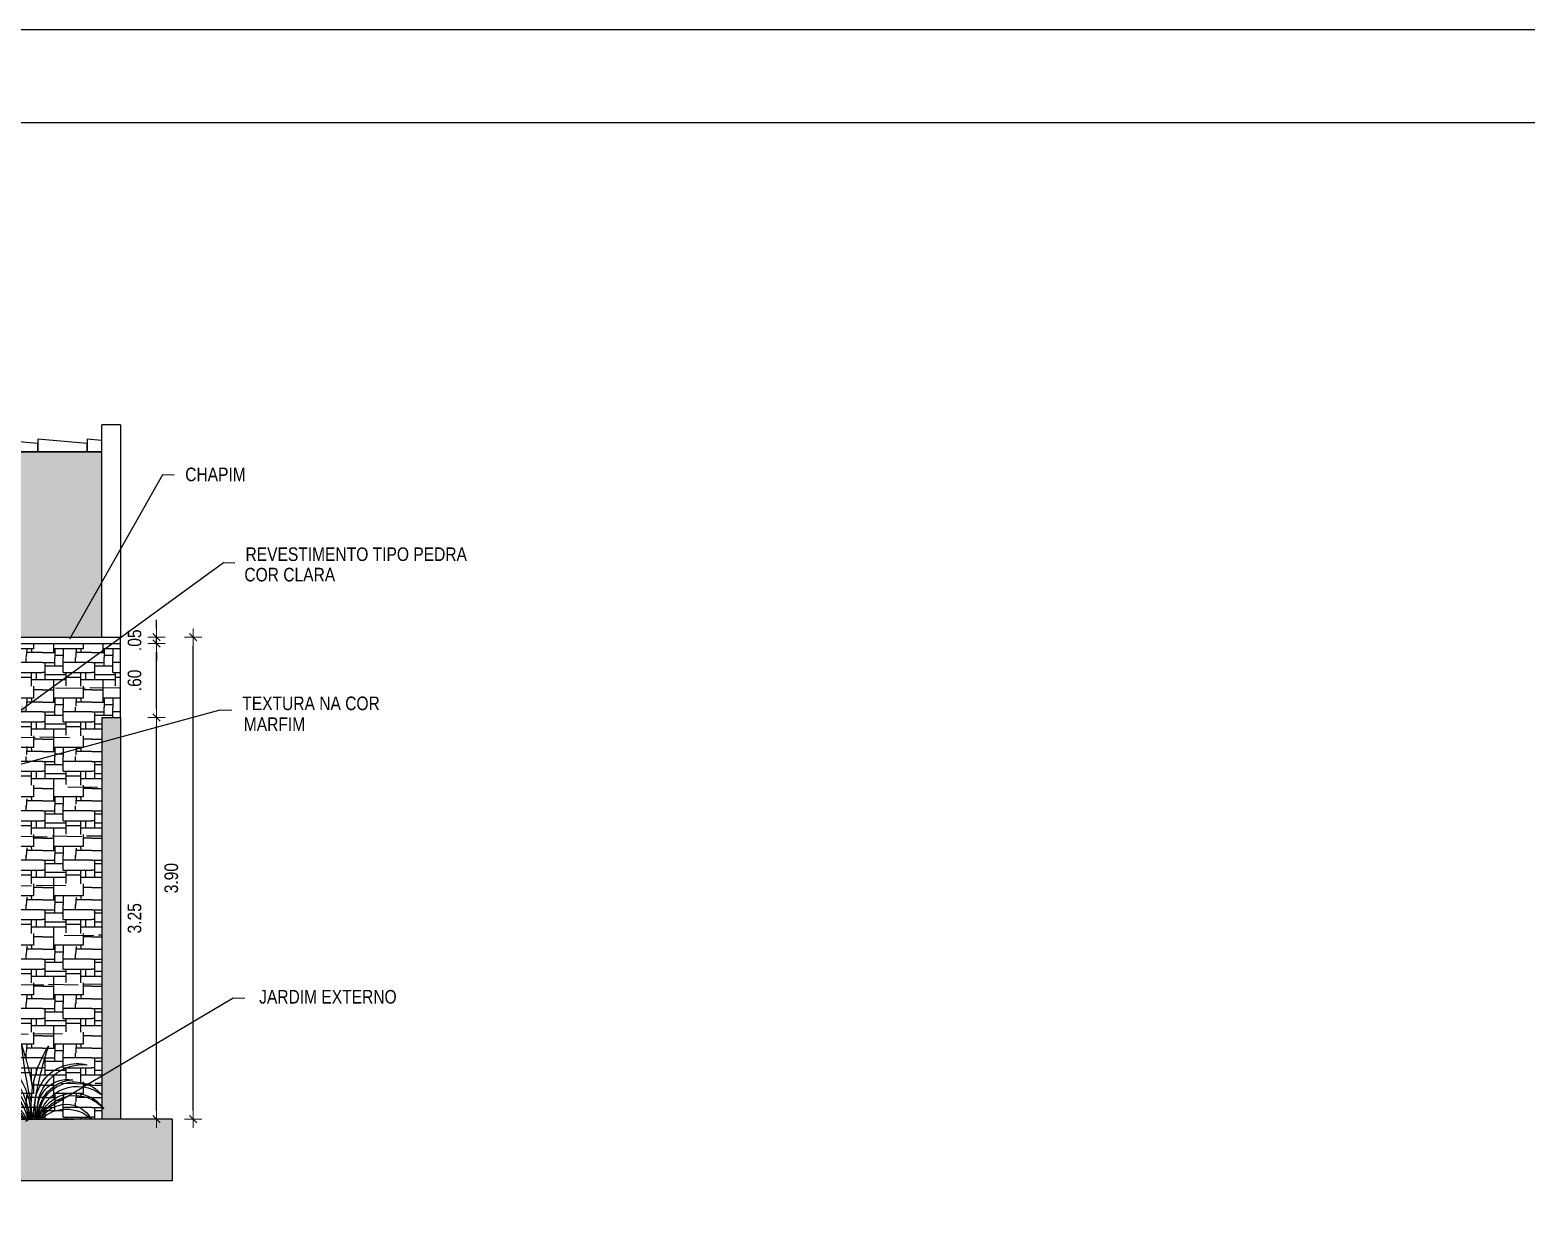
# Model space of a CAD drawing. Extents: x -178 to 151, y -135 to 745.
# Drawn here: x 109.13 to 121.24, y 735.18 to 744.68 of the extents above; entities that cross this region are included whole.
import ezdxf

# ---------------------------------------------------------------- set-up
doc = ezdxf.new("R2010")
doc.units = 0
doc.header["$MEASUREMENT"] = 0
doc.header["$PDSIZE"] = -5
doc.linetypes.add('CONTINU', pattern=[0])
doc.layers.get('0').update_dxf_attribs({"linetype": 'CONTINUOUS'})
doc.layers.get('Defpoints').update_dxf_attribs({"linetype": 'CONTINUOUS'})
for name, color, linetype in [('AR-ALV', 5, 'CONTINUOUS'), ('COTAS', 7, 'CONTINUOUS'), ('E-hatch', 8, 'CONTINUOUS'), ('PLANTAS', 8, 'CONTINUOUS'), ('TEXTO3', 4, 'CONTINUOUS'), ('V2', 11, 'CONTINUOUS')]:
    doc.layers.add(name, color=color, linetype=linetype)
for name, color, linetype, lineweight in [('E-Cta-W', 7, 'CONTINUOUS', 20), ('E-Pen-C', 4, 'CONTINUOUS', 15), ('E-Pen-G', 3, 'CONTINUOUS', 30)]:
    doc.layers.add(name, color=color, linetype=linetype, lineweight=lineweight)
doc.styles.add('F2', font='swissc.ttf')
doc.dimstyles.new('DIMENSION-1', dxfattribs={"dimtxt": 0.11, "dimasz": 0.07, "dimexe": 1, "dimexo": 0, "dimgap": 0.12, "dimtad": 1, "dimzin": 7, "dimdsep": 46, "dimtxsty": 'F2', "dimblk1": 'TRACO', "dimblk2": 'TRACO', "dimsah": 1, "dimcen": 1, "dimse1": 1, "dimse2": 1, "dimclrd": 256, "dimclre": 256, "dimclrt": 6, "dimadec": 0, "dimazin": 0, "dimtfac": 1, "dimtix": 1, "dimtmove": 2, "dimatfit": 3, "dimldrblk": 'TRACO', "dimfxl": 1, "dimtolj": 1, "dimtzin": 0, "dimarcsym": 0})
doc.dimstyles.get("Standard").update_dxf_attribs({"dimtxt": 0.18, "dimasz": 0.18, "dimexe": 0.18, "dimexo": 0.0625, "dimgap": 0.09, "dimtad": 0, "dimtih": 1, "dimtoh": 1, "dimdec": 4, "dimzin": 0, "dimdsep": 46, "dimtxsty": 'Standard', "dimcen": 0.09, "dimadec": 0, "dimazin": 0, "dimtfac": 1, "dimtdec": 4, "dimtofl": 0, "dimtmove": 0, "dimatfit": 3, "dimfxl": 1, "dimtolj": 1, "dimtzin": 0, "dimarcsym": 0})

# ---------------------------------------------------------------- blocks, each defined once
blk = doc.blocks.new('PLANT3L')
at = {"layer": 'PLANTAS', "color": 8}
blk.add_line((0.3350948303186438, 0.001504696303566533), (-0.3143380141229164, 0.001504696303566533), dxfattribs=at)
for centre, radius, start, end in [((-0.844002524575103, 0.1188174238647477), 0.8727942405573441, 352.2754655029844, 33.05223374948048), ((-2.789190755669796, -0.3038199018314485), 2.823568383877083, 6.207777437076114, 18.55844422754897), ((2.421408271476487, -0.1545580414932664), 2.435299527181124, 161.8415222858048, 170.5178789766692), ((-3.676390579697755, 1.000394531252366), 3.804447460974069, 346.8713042197706, 354.0253306459894), ((0.554916388617932, 0.04778687526439551), 0.5178617404320203, 109.764109563825, 185.1274619213046), ((0.7667007484315143, -0.08489497118337397), 0.7313412434240789, 121.6539158023552, 173.2153090450966), ((-0.3440449075346681, 0.1081195427574597), 0.3431218153592475, 341.8973672965429, 103.3194902774652), ((-0.3936193613104404, 0.06778783338522754), 0.3752025911275463, 349.8247493434017, 94.1395911337289), ((0.6958956934638296, -0.1285274066960636), 0.6633901397459904, 124.5088459677277, 168.6961807566479), ((1.031375336115147, -0.33039083112988), 1.032594472542918, 133.539884381158, 161.2512356698172), ((-0.3201082088346325, 0.01571439962193999), 0.2871283421783354, 357.1633286963918, 139.9250513535349), ((-0.3458014775500589, -0.05226190137427267), 0.3186914620824039, 9.712853589633692, 127.502519509102), ((-0.3231538711873281, 0.02553944511469997), 0.2950544849976625, 356.0104241082192, 87.13266044735863), ((-0.2674996404009695, 0.07585582963654858), 0.2473836962212343, 342.7807418307979, 98.95441818465335), ((0.3837493709935798, -0.08485188616462214), 0.3441430417947948, 49.71267206497875, 165.4673161315338), ((-0.3153640783682059, -0.08131773376163487), 0.2937209736969409, 16.37820753057476, 145.4427743880916), ((-0.3255136284218363, -0.1107128173840284), 0.3035188031144065, 21.69846007481902, 139.77685943105), ((-0.2529538928552535, -0.1135891102663544), 0.2350521356827982, 29.31772739123832, 150.4844358462618), ((2.421408271476487, -0.1545580414932664), 2.435299527181124, 173.4596896249345, 176.325762956781), ((0.424619890497385, -0.1783992651974247), 0.3997267921191378, 62.96983879528921, 153.2519975186386), ((-0.2538564415754507, -0.2151076054310588), 0.2978236713704778, 46.6619608862068, 133.1394984081323), ((-3.676390579697755, 1.000394531252366), 3.804447460974069, 344.778074065365, 345.7230146177853), ((0.2607324778237592, -0.07996138938239916), 0.1958165992595164, 25.71778866970472, 155.4156399693354), ((0.2637812564139397, -0.1375454046166933), 0.2244543013422937, 39.42922353847063, 141.7201539646521)]:
    blk.add_arc(centre, radius, start, end, dxfattribs=at)
blk = doc.blocks.new('TRACO')
at = {"layer": 'E-Pen-C'}
for p, q in [((-1, 1.77635683940025e-15), (1, 1.77635683940025e-15)), ((0, 0.9999999999999982), (0, -0.9999999999999982))]:
    blk.add_line(p, q, dxfattribs=at)
at = {"layer": 'E-Pen-G'}
blk.add_line((-0.4242640687119348, -0.4242640687119223), (0.4242640687119348, 0.4242640687119259), dxfattribs=at)
blk = doc.blocks.new('*D419')
at = {"lineweight": -2}
blk.add_line((110.1554211664482, 735.9363283590375), (110.1554211664482, 739.0463283590377), dxfattribs=at)
at = {"layer": 'Defpoints', "color": 0, "linetype": 'Continuous'}
for p in [(109.9483763098668, 739.1163283590378), (110.1554211664482, 739.1163283590378), (109.9483763098668, 735.8663283590374)]:
    blk.add_point(p, dxfattribs=at)
at = {"linetype": 'Continuous', "lineweight": -2, "xscale": 0.07, "yscale": 0.07, "zscale": 0.07}
for p, rotation in [((110.1554211664482, 739.1163283590378), 90), ((110.1554211664482, 735.8663283590374), 270)]:
    blk.add_blockref('TRACO', p, dxfattribs=dict(at, rotation=rotation))
at = {"color": 6, "linetype": 'Continuous', "insert": (109.9788854521624, 737.4913283590377), "char_height": 0.11, "attachment_point": 5, "rotation": 90, "style": 'F2'}
blk.add_mtext('\\A1;3.25', dxfattribs=at)
blk = doc.blocks.new('*D408')
at = {"lineweight": -2}
blk.add_line((110.1554211664482, 739.1863283590378), (110.1554211664482, 739.6463283590375), dxfattribs=at)
at = {"layer": 'Defpoints', "color": 0, "linetype": 'Continuous'}
for p in [(109.948376309867, 739.7163283590376), (110.1554211664482, 739.7163283590376), (109.9483763098668, 739.1163283590378)]:
    blk.add_point(p, dxfattribs=at)
at = {"linetype": 'Continuous', "lineweight": -2, "xscale": 0.07, "yscale": 0.07, "zscale": 0.07}
for p, rotation in [((110.1554211664482, 739.7163283590376), 90), ((110.1554211664482, 739.1163283590378), 270)]:
    blk.add_blockref('TRACO', p, dxfattribs=dict(at, rotation=rotation))
at = {"color": 6, "linetype": 'Continuous', "insert": (109.9789568807338, 739.4163283590376), "char_height": 0.11, "attachment_point": 5, "rotation": 90, "style": 'F2'}
blk.add_mtext('\\A1;.60', dxfattribs=at)
blk = doc.blocks.new('*D409')
at = {"lineweight": -2}
for p, q in [((110.1554211664482, 739.8363283590377), (110.1554211664482, 739.9063283590376)), ((110.1554211664482, 739.7163283590376), (110.1554211664482, 739.7663283590376)), ((110.1554211664482, 739.6463283590375), (110.1554211664482, 739.5763283590376))]:
    blk.add_line(p, q, dxfattribs=at)
at = {"layer": 'Defpoints', "color": 0, "linetype": 'Continuous'}
for p in [(109.948376309867, 739.7663283590376), (109.948376309867, 739.7163283590376), (110.1554211664482, 739.7663283590376)]:
    blk.add_point(p, dxfattribs=at)
at = {"linetype": 'Continuous', "lineweight": -2, "xscale": 0.07, "yscale": 0.07, "zscale": 0.07}
for p, rotation in [((110.1554211664482, 739.7663283590376), 270), ((110.1554211664482, 739.7163283590376), 90)]:
    blk.add_blockref('TRACO', p, dxfattribs=dict(at, rotation=rotation))
at = {"color": 6, "linetype": 'Continuous', "insert": (109.9790283093052, 739.7413283590377), "char_height": 0.11, "attachment_point": 5, "rotation": 90, "style": 'F2'}
blk.add_mtext('\\A1;.05', dxfattribs=at)
blk = doc.blocks.new('*D474')
at = {"lineweight": -2}
blk.add_line((110.4529544530649, 735.9363283590375), (110.4529544530649, 739.6963283590376), dxfattribs=at)
at = {"layer": 'Defpoints', "color": 0, "linetype": 'Continuous'}
for p in [(109.8646392055689, 739.7663283590376), (110.4529544530649, 739.7663283590376), (109.8646392055687, 735.8663283590374)]:
    blk.add_point(p, dxfattribs=at)
at = {"linetype": 'Continuous', "lineweight": -2, "xscale": 0.07, "yscale": 0.07, "zscale": 0.07}
for p, rotation in [((110.4529544530649, 739.7663283590376), 90), ((110.4529544530649, 735.8663283590374), 270)]:
    blk.add_blockref('TRACO', p, dxfattribs=dict(at, rotation=rotation))
at = {"color": 6, "linetype": 'Continuous', "insert": (110.2764901673505, 737.8163283590375), "char_height": 0.11, "attachment_point": 5, "rotation": 90, "style": 'F2'}
blk.add_mtext('\\A1;3.90', dxfattribs=at)

msp = doc.modelspace()

# ---------------------------------------------------------------- hatches: boundary and pattern name
at = {"linetype": 'Continuous'}
h = msp.add_hatch(dxfattribs=at)
h.set_pattern_fill('PATIO4', color=8, scale=0.4, style=0, pattern_type=2)
h.set_pattern_definition([(270, (118.620641054357, 0.28), (-0.3999999999999999, -0.4000000000000001), [0.108, -0.292]), (7.016709298534877e-15, (118.6006410543569, 0.28), (0.4000000000000001, -0.4), [0.232, -0.168]), (180, (118.8326410543569, 0.36), (-0.4, 0.4), [0.232, -0.168]), (180, (118.6006410543569, 0.332), (-0.4, 0.4), [0.148, -0.252]), (90, (118.5326410543569, 0.332), (0.4, 0.4), [0.068, -0.332]), (180, (118.620641054357, 0.22), (-0.4, 0.4), [0.188, -0.212]), (7.016709298534877e-15, (118.5326410543569, 0.02), (0.4000000000000001, -0.4), [0.068, -0.332]), (270, (118.4526410543569, 0.36), (-0.3999999999999999, -0.4000000000000001), [0.14, -0.26]), (180, (118.4526410543569, 0.28), (-0.4, 0.4), [0.02, -0.38]), (270, (118.5206410543569, 0.22), (-0.3999999999999999, -0.4000000000000001), [0.18, -0.22]), (180, (118.8326410543569, 0.22), (-0.4, 0.4), [0.09200000000000001, -0.3080000000000001]), (270, (118.7406410543569, 0.28), (-0.3999999999999999, -0.4000000000000001), [0.112, -0.288]), (359.0452, (118.5206410543569, 0.172), (23.60000044445915, -0.3999828692790532), [0.2400332, -23.7632996]), (7.016709298534877e-15, (118.4326410543569, 0.36), (0.4000000000000001, -0.4), [0.1, -0.3]), (7.016709298534877e-15, (118.4326410543569, 0.04000000000000001), (0.4000000000000001, -0.4), [0.1, -0.3]), (270, (118.5326410543569, 0.068), (-0.3999999999999999, -0.4000000000000001), [0.068, -0.332]), (180, (118.8326410543569, 0.04000000000000001), (-0.4, 0.4), [0.132, -0.268]), (266.6335, (118.704641054357, 0.068), (-0.4000043853417963, -6.399999728787479), [0.06811759999999997, -6.743637199999998]), (90, (118.7846410543569, 0.22), (0.4, 0.4), [0.06, -0.34]), (7.016709298534877e-15, (118.4326410543569, 0.14), (0.4000000000000001, -0.4), [0.08800000000000001, -0.3120000000000001]), (180, (118.8326410543569, 0.14), (-0.4, 0.4), [0.072, -0.328]), (180, (118.7606410543569, 0.072), (-0.4, 0.4), [0.24, -0.16]), (90, (118.7006410543569, 0.36), (0.4, 0.4), [0.04000000000000001, -0.36]), (180, (118.620641054357, 0.26), (-0.4, 0.4), [0.168, -0.232]), (180, (118.7406410543569, 0.24), (-0.4, 0.4), [0.12, -0.28]), (270, (118.7606410543569, 0.168), (-0.3999999999999999, -0.4000000000000001), [0.096, -0.304]), (277.125, (118.7406410543569, 0.072), (-0.3999993127575864, 2.800000151938114), [0.0322492, -3.192654000000001]), (90, (118.6006410543569, 0.28), (0.4, 0.4), [0.12, -0.28]), (270, (118.6006410543569, 0.072), (-0.3999999999999999, -0.4000000000000001), [0.072, -0.328])])
h.paths.add_polyline_path([(106.3646392055685, 739.7163283590376), (109.8646392055689, 739.7163283590376), (109.8646392055689, 739.1163283590379), (109.7146392055685, 739.1163283590379), (109.7146392055686, 735.8663283590374), (108.6646392055687, 735.8663283590374), (108.6646392055687, 739.1163283590379), (106.3646392055685, 739.1163283590378)])
h = msp.add_hatch()
h.set_pattern_fill('DOTS', color=6, style=0)
h.set_pattern_definition([(180, (118.8326410543569, 0), (-0.03125, 0.0625), [0, -0.0625])])
h.paths.add_polyline_path([(108.6646392055687, 739.1163283590379), (108.6646392055687, 735.8663283590374), (108.1646392055686, 735.8663283590374), (108.1646392055687, 738.6163283590378), (107.0399379840302, 738.6163283590378), (107.0337119048928, 738.6271226538496), (107.0268209366579, 738.6163283590378), (103.3646392055685, 738.6163283590375), (103.3646392055685, 735.8663283590373), (102.8646392055686, 735.8663283590373), (102.8646392055685, 739.1163283590377)])
h.paths.add_polyline_path([(109.8646392055687, 735.8663283590374), (109.7146392055686, 735.8663283590374), (109.7146392055685, 739.1163283590379), (109.8646392055688, 739.1163283590379)])
at = {"layer": 'COTAS', "linetype": 'CONTINU'}
h = msp.add_hatch(dxfattribs=at)
h.set_pattern_fill('ANSI38', color=8, scale=0.25, style=0)
h.set_pattern_definition([(135, (27.55926316855377, -0.04999999999984084), (0.02209708691207961, 0.02209708691207961), []), (45.00000000000001, (27.55926316855377, -0.04999999999984084), (0.06629126073623882, 0.02209708691207962), [0.078125, -0.046875])])
h.paths.add_polyline_path([(102.4663831625356, 735.3663283590374), (102.4663831625356, 735.8663283590373), (110.284389597792, 735.8663283590374), (110.284389597792, 735.3663283590374)])
at = {"layer": 'V2'}
h = msp.add_hatch(dxfattribs=at)
h.set_pattern_fill('TROOF1', color=250, scale=0.15, angle=360, style=0, pattern_type=2)
h.set_pattern_definition([(0, (0, 0), (0.15, 0.15), [0.048, -0.102]), (125.2176, (0.144, 0.01499999999999996), (1.050000174528031, -1.499999874978638), [0.03121305, -3.0900849]), (160.71, (0.126, 0.04049999999999997), (2.550000777634566, -0.8999979741028733), [0.0317844, -3.1466586]), (199.29, (0.09600000000000002, 0.05099999999999998), (-2.550000777634566, -0.8999979741028713), [0.0317844, -3.1466586]), (234.7824, (0.06600000000000002, 0.04049999999999999), (-1.050000174528033, -1.499999874978637), [0.03121305, -3.0900849]), (270, (0.04800000000000001, 0.01499999999999999), (0.1499999999999999, -0.15), [0.015, -0.135]), (90, (0.144, -3.526866299008446e-17), (-0.1499999999999999, 0.15), [0.015, -0.135]), (0, (1.469527624586853e-18, 0.006), (0.15, 0.15), [0.042, -0.108]), (126.3844, (0.15, 0.01799999999999996), (1.650001937525309, -2.249998582928676), [0.0354012, -3.50472585]), (162.3498999999999, (0.129, 0.04649999999999996), (-2.850000422915393, 0.8999987785741052), [0.0346302, -3.42838875]), (197.6501000000001, (0.09600000000000002, 0.05699999999999997), (2.850000422915394, 0.899998778574103), [0.03463019999999999, -3.428388749999999]), (233.6156000000001, (0.06300000000000001, 0.04649999999999999), (-1.65000193752531, -2.249998582928675), [0.0354012, -3.50472585]), (270, (0.04200000000000001, 0.01799999999999999), (0.1499999999999999, -0.15), [0.012, -0.138]), (90, (0.15, 0.005999999999999964), (-0.1499999999999999, 0.15), [0.012, -0.138]), (0, (0.144, 0.005999999999999965), (0.15, 0.15), [0.006, -0.144]), (87.39739999999996, (0.04200000000000001, 0.01799999999999999), (-0.1500021287994753, -3.149999897936708), [0.13213635, -3.17127105]), (92.60260000000002, (0.15, 0.01799999999999996), (-0.1500021287994733, 3.149999897936708), [0.13213635, -3.17127105]), (0, (0.144, -3.526866299008446e-17), (0.15, 0.15), [0.006, -0.144])])
edge = h.paths.add_edge_path()
edge.add_line((104.0146392055679, 741.2656954018913), (104.0146392055679, 739.9632993918387))
edge.add_line((104.0146392055679, 739.9632993918387), (106.0646392055676, 739.961597130967))
edge.add_line((106.0646392055676, 739.961597130967), (106.0646392055679, 739.2207245450068))
edge.add_line((106.0646392055679, 739.2207245450068), (106.3646392055685, 739.2207245450068))
edge.add_line((106.3646392055685, 739.2207245450068), (106.3646392055685, 739.7163283590376))
edge.add_line((106.3646392055685, 739.7163283590376), (106.3146392055685, 739.7163283590376))
edge.add_line((106.3146392055685, 739.7163283590376), (106.3146392055686, 739.7663283590372))
edge.add_line((106.3146392055686, 739.7663283590372), (109.7146392055681, 739.7663283590372))
edge.add_line((109.7146392055681, 739.7663283590372), (109.7146392055682, 741.2656954018915))
edge.add_line((109.7146392055682, 741.2656954018915), (104.0146398502037, 741.2637785233596))

# ---------------------------------------------------------------- linework, layer by layer
at = {"color": 1, "linetype": 'Continuous'}
msp.add_line((110.284389597792, 735.8663283590374), (102.4663831625356, 735.8663283590373), dxfattribs=at)
at = {"color": 8, "linetype": 'Continuous'}
msp.add_line((110.284389597792, 735.8663283590374), (110.284389597792, 735.3663283590374), dxfattribs=at)
at = {"color": 2}
msp.add_lwpolyline([(84.68537934091283, 700.1301566301335), (150.6888428562966, 700.1301566301335), (150.6888428562966, 744.6801566301335), (84.68537934091283, 744.6801566301335)], close=True, dxfattribs=at)
at = {"color": 5, "linetype": 'Continuous'}
msp.add_lwpolyline([(86.56037934091283, 743.9301566301335), (149.9388428562966, 743.9301566301335), (149.9388428562966, 700.8801566301335), (86.56037934091283, 700.8801566301335)], close=True, dxfattribs=at)
at = {"layer": 'AR-ALV', "color": 1, "linetype": 'Continuous'}
for p, q in [((109.7146392055685, 739.1163283590379), (109.7146392055686, 735.8663283590373)), ((109.8646392055688, 739.1163283590378), (109.8646392055687, 735.8663283590373))]:
    msp.add_line(p, q, dxfattribs=at)
at = {"layer": 'COTAS', "color": 8, "linetype": 'CONTINU'}
msp.add_line((110.284389597792, 735.3663283590374), (102.4663831625356, 735.3663283590374), dxfattribs=at)
at = {"layer": 'TEXTO3', "color": 5}
for p, q in [((106.3146392055685, 739.7663283590373), (109.8646392055689, 739.7663283590377)), ((106.3146392055685, 739.7163283590376), (109.8646392055689, 739.7163283590376)), ((109.8646392055689, 739.1163283590379), (109.8646392055689, 739.7663283590376))]:
    msp.add_line(p, q, dxfattribs=at)
at = {"layer": 'TEXTO3', "color": 1}
msp.add_line((109.7146392055684, 739.1163283590379), (109.8646392055689, 739.1163283590379), dxfattribs=at)
at = {"layer": 'V2', "color": 250}
for p, q in [((109.714639205568, 739.7663283590376), (109.7146392055681, 741.4841215126736)), ((109.8646392055678, 741.4841215126736), (109.7146392055682, 741.4841215126736)), ((109.8646392055678, 741.4841215126736), (109.8646392055689, 739.7663283590376)), ((109.7146392055682, 741.2656954018915), (104.0146392055679, 741.2656954018913))]:
    msp.add_line(p, q, dxfattribs=at)
at = {"layer": 'V2', "color": 250, "flags": 128}
for points in [[(109.1961294114025, 741.26569540189), (109.1970572655977, 741.3341215126719), (108.7975187204989, 741.3683471615925), (108.7975532417229, 741.26569540189), (109.1961294114025, 741.26569540189)], [(109.594705581082, 741.26569540189), (109.5956334352773, 741.3341215126719), (109.1960948901785, 741.3683471615925), (109.1961294114025, 741.26569540189), (109.594705581082, 741.26569540189)], [(109.7146392055681, 741.3580703367729), (109.5946710598581, 741.3683471615927), (109.594705581082, 741.2656954018902), (109.7146392055681, 741.2656954018902)]]:
    msp.add_lwpolyline(points, dxfattribs=at)

# ---------------------------------------------------------------- block references
at = {"layer": 'E-hatch', "color": 8, "xscale": -1}
msp.add_blockref('PLANT3L', (109.1719142566665, 735.8648236627339), dxfattribs=at)

# ---------------------------------------------------------------- texts
at = {"color": 6, "style": 'F2'}
for s, p in [('CHAPIM', (110.3887695034306, 741.0284613865626)), ('REVESTIMENTO TIPO PEDRA', (110.8768945305133, 740.3829573559324)), ('COR CLARA', (110.8676167110247, 740.217576703717)), ('TEXTURA NA COR', (110.8508045006525, 739.1758706893478)), ('MARFIM', (110.8630200788375, 739.0070653295494)), ('JARDIM EXTERNO', (110.9872113521217, 736.8015244065859))]:
    msp.add_text(s, height=0.11, dxfattribs=at).set_placement(p)

# ---------------------------------------------------------------- dimensions: what is measured, and where the dimension line sits
at = {"color": 8, "linetype": 'Continuous'}
for base, p1, p2, override, picture, middle in [((110.4529544530649, 739.7663283590376), (109.8646392055687, 735.8663283590374), (109.8646392055689, 739.7663283590376), {"dimfxl": 0.5, "dimfxlon": 1}, '*D474', (110.2764901673505, 737.8163283590375)), ((110.1554211664482, 739.7663283590376), (109.948376309867, 739.7163283590376), (109.948376309867, 739.7663283590376), {"dimfxl": 0.1}, '*D409', (109.9790283093052, 739.7413283590377)), ((110.1554211664482, 739.7163283590376), (109.9483763098668, 739.1163283590378), (109.948376309867, 739.7163283590376), {"dimfxl": 0.1}, '*D408', (109.9789568807338, 739.4163283590376)), ((110.1554211664482, 739.1163283590378), (109.9483763098668, 735.8663283590374), (109.9483763098668, 739.1163283590378), {"dimfxl": 0.1}, '*D419', (109.9788854521624, 737.4913283590377))]:
    dim = msp.add_linear_dim(base=base, p1=p1, p2=p2, angle=90, dimstyle='DIMENSION-1', override=override, dxfattribs=at)
    dim.commit()
    dim.dimension.update_dxf_attribs({"geometry": picture, "text_midpoint": middle})

# ---------------------------------------------------------------- leaders
at = {"layer": 'E-Cta-W', "color": 4}
for points in [[(109.4548548547152, 739.7518446742441), (110.2074683844608, 741.0817039653252), (110.300235815063, 741.07992993129)], [(108.9392403414201, 739.0883911657231), (110.6975463998355, 740.3692619110951), (110.7903138304376, 740.36748787706)], [(107.7880175938884, 738.3923795644507), (110.6728394707868, 739.1787159468876), (110.765606901389, 739.1769419128524)], [(109.0970990428778, 735.8507107642636), (110.7775928805859, 736.8467628618314), (110.8703603111881, 736.8449888277962)]]:
    msp.add_leader(points, dimstyle='Standard', dxfattribs=at)

doc.saveas('drawing.dxf')
